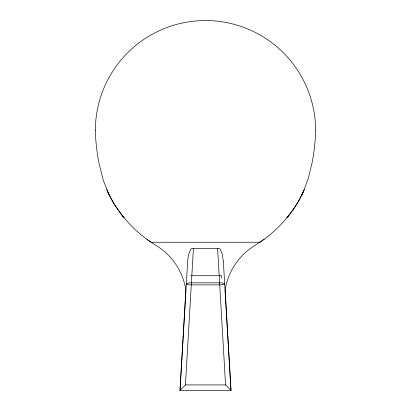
<?xml version="1.0" encoding="UTF-8"?>
<svg xmlns="http://www.w3.org/2000/svg" width="411" height="411" viewBox="0 0 411 411"><rect width="100%" height="100%" fill="white"/><g stroke="black" fill="none" stroke-linecap="round" stroke-linejoin="round"><path stroke-width="0.62" d="M299.439 199.53L295.093 206.718L289.39 214.676A129.527 129.527 0 0 1 264.242 239.212L255.313 245.203A63.741 63.741 0 0 0 225.12 290.058L230.997 390.45L180.003 390.45L185.88 290.058A63.741 63.741 0 0 0 155.687 245.203L147.02 239.402M180.003 390.45L187.663 261.221L188.233 256.556L189.271 252.441L191.105 248.624L219.895 248.624L222.176 253.936L223.353 261.453M193.396 248.624L185.438 384.932L180.049 390.404M303.287 191.86L308.255 178.477L311.99 163.254A197.989 197.989 0 0 0 315.674 130.703M303.534 191.3L299.162 200.029M303.035 192.42L299.737 198.991M289.39 214.676L286.935 217.727A119.339 119.339 0 0 0 299.167 200.08M263.703 239.608L264.242 239.207M263.158 240.003L262.064 240.784M261.571 241.134L260.759 241.694M260.214 242.064L260.487 241.879M151.058 242.249L259.942 242.249M191.156 275.714L221.437 275.714L221.437 278.242M185.438 384.932L225.562 384.932L230.951 390.404M150.786 242.064L149.969 241.509M149.696 241.319L148.35 240.373M148.083 240.178L146.758 239.207A129.527 129.527 0 0 1 121.61 214.676L114.844 205.074L108.843 194.28M121.61 214.676L124.065 217.727A119.704 119.704 0 0 1 112.177 200.686L111.561 199.53M111.242 198.955L110.621 197.794M110.312 197.213L108.006 192.497M108.555 193.689L103.325 180.347L99.01 163.254A197.979 197.979 0 0 1 95.326 130.677M107.466 191.3L107.733 191.901M223.358 261.53L230.997 390.45M217.604 248.624L225.562 384.932M95.347 130.677A110.153 110.153 0 0 1 205.5 20.55A110.153 110.153 0 0 1 315.653 130.677M304.31 189.507A99.935 99.935 0 0 1 301.885 194.84M109.115 194.84A99.935 99.935 0 0 1 106.69 189.507M187.462 283.323L187.154 283.467A4.726 1.978 4 0 0 186.281 284.515L191.372 284.869L219.628 284.869L224.719 284.515A4.726 1.978 -4 0 0 223.846 283.467L222.382 282.979A5.24 2.189 -4 0 0 219.628 282.819L191.372 282.819A5.24 2.189 4 0 0 188.618 282.979L187.462 283.323"/></g></svg>
